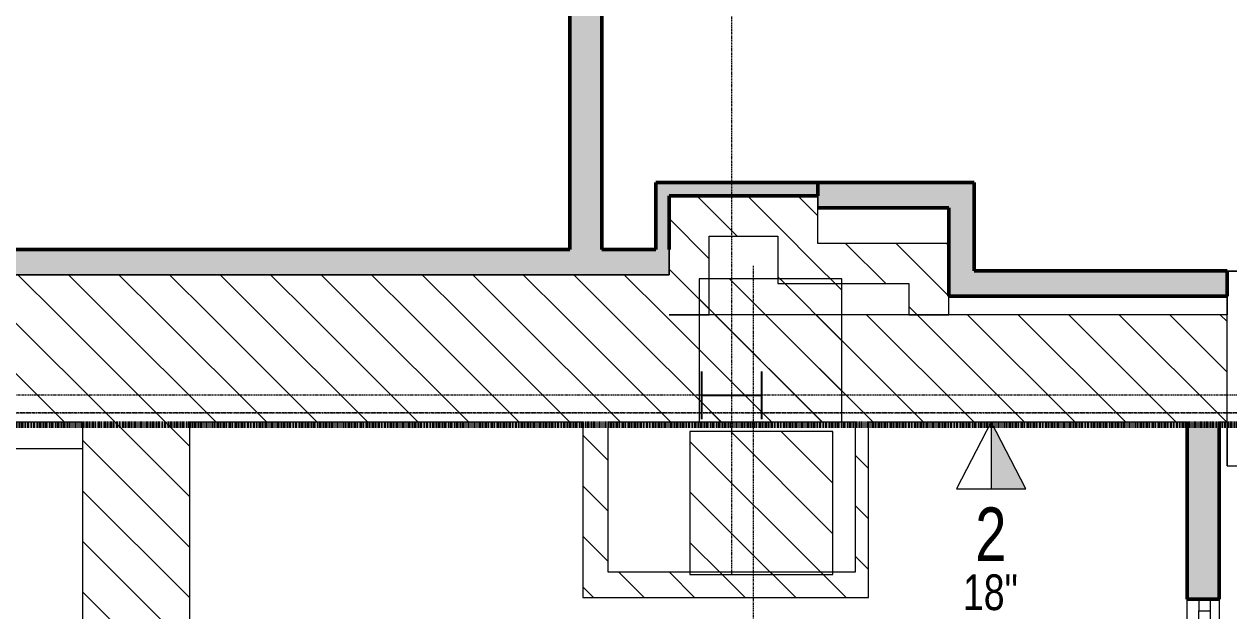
# Model space of a CAD drawing. Header units: inches. Extents: x -1205 to 1409, y -1117 to 895.
# Drawn here: x -715.4 to -513.1, y -587.4 to -488.8 of the extents above; entities that cross this region are included whole.
import ezdxf

# ---------------------------------------------------------------- set-up
doc = ezdxf.new("R2010")
doc.units = ezdxf.units.IN
doc.header["$MEASUREMENT"] = 0
for name, pattern in [('Double Dash 3_8_', [1, 0.375, -0.125, 0.125, -0.125, 0.125, -0.125]), ('Double Dash 3_8__2_', [1, 0.375, -0.125, 0.125, -0.125, 0.125, -0.125]), ('Grid Line 1_4_', [0.4375, 0.25, -0.0625, 0.0625, -0.0625])]:
    doc.linetypes.add(name, pattern=pattern)
for name, color, linetype, lineweight in [('A-ANNO-NOTE', 131, 'Continuous', 9), ('A-DETL', 90, 'Continuous', 13), ('A-DETL-GENF', 92, 'Continuous', 13), ('A-DOOR', 31, 'Continuous', 13), ('A-GLAZ-CWMG', 51, 'Continuous', 9), ('A-ROOF', 132, 'Continuous', 13), ('A-WALL', 113, 'Continuous', 13), ('A-WALL-PATT', 111, 'Continuous', 13), ('C-PROP-LINE', 91, 'Double Dash 3_8_', 20), ('I-WALL', 2, 'Continuous', 13), ('S-COLS', 52, 'Continuous', 13), ('S-COLS-SYMB', 171, 'Continuous', 20), ('S-GRID', 1, 'Continuous', 9)]:
    doc.layers.add(name, color=color, linetype=linetype, lineweight=lineweight)
doc.styles.add('Arial_1', font='arial.ttf', dxfattribs={"width": 0.75, "height": 9})
doc.styles.add('Arial_2', font='arial.ttf', dxfattribs={"width": 0.75, "height": 6})
pattern_1 = [(135, (0, 0), (-4.24264, -4.24264), [])]

# ---------------------------------------------------------------- blocks, each defined once
blk = doc.blocks.new('Door-Accordion-Won-Door-FireGuard-Flat_20-60-90-180 - Door-Accordion-Won-Door-FireGuard-Flat_180-3244034-8TH FLOOR TELECOM PLAN')
at = {"layer": 'A-DETL-GENF', "color": 53, "lineweight": 9}
for p, q in [((-58.32, -16.38), (-58.32, 16.37)), ((-58.32, 16.37), (-32.94, 16.37)), ((-58.32, -16.38), (-32.94, -16.38))]:
    blk.add_line(p, q, dxfattribs=at)
at = {"layer": 'A-DOOR', "color": 253}
for p, q in [((-42.82, 16.37), (-58.32, 16.37)), ((-58.32, 12.12), (-58.32, 9)), ((-58.32, -9), (-58.32, -16.38)), ((-58.32, -16.38), (-32.94, -16.38))]:
    blk.add_line(p, q, dxfattribs=at)
blk = doc.blocks.new('Rectangular Mullion - 2_ x 2_ Office Front-3247738-8TH FLOOR TELECOM PLAN')
at = {"layer": 'A-GLAZ-CWMG', "color": 53}
for p, q in [((-518.16, -624.37), (-518.16, -587.37)), ((-516.16, -624.37), (-516.16, -587.37))]:
    blk.add_line(p, q, dxfattribs=at)
blk = doc.blocks.new('Rectangular Mullion - 2_ x 2_ Office Front-4079521-8TH FLOOR TELECOM PLAN')
at = {"layer": 'A-GLAZ-CWMG', "color": 133, "lineweight": 20}
for p, q in [((0, 1), (-2, 1)), ((-2, 1), (-2, -1)), ((0, -1), (0, 1)), ((-2, -1), (0, -1))]:
    blk.add_line(p, q, dxfattribs=at)
blk = doc.blocks.new('Family - ___-850868-8TH FLOOR TELECOM PLAN')
at = {"layer": 'C-PROP-LINE', "color": 133, "linetype": 'Double Dash 3_8__2_'}
blk.add_line((-889.89, -554.08), (389.27, -554.08), dxfattribs=at)
blk = doc.blocks.new('Family - ___-851313-8TH FLOOR TELECOM PLAN')
at = {"layer": 'C-PROP-LINE', "color": 133, "linetype": 'Double Dash 3_8__2_'}
blk.add_line((389.27, -554.08), (-889.89, -554.08), dxfattribs=at)
blk = doc.blocks.new('18433_1 - AEO NY - CENTRAL_rvt-1-8TH FLOOR TELECOM PLAN')
at = {"layer": 'A-WALL-PATT'}
for points in [[(-618.39, -526.62), (-618.39, -224.12), (-623.76, -224.12), (-623.76, -526.62)], [(-582.1, -517.62), (-582.1, -515.37), (-609.35, -515.37), (-609.35, -517.62), (-607.1, -517.62)], [(-560.1, -519.62), (-555.85, -519.62), (-555.85, -515.37), (-582.1, -515.37), (-582.1, -519.62), (-572.74, -519.62)], [(-607.1, -526.62), (-607.1, -517.62), (-609.35, -517.62), (-609.35, -526.62)], [(-555.85, -534.49), (-555.85, -519.62), (-560.1, -519.62), (-560.1, -534.49)], [(-607.1, -530.87), (-607.1, -526.62), (-851.41, -526.62), (-851.41, -530.87), (-749.53, -530.87)], [(-513.41, -534.49), (-513.41, -530.24), (-555.85, -530.24), (-555.85, -534.49)]]:
    blk.add_hatch(color=253, dxfattribs=at).paths.add_polyline_path(points, flags=0)
at = {"layer": 'A-WALL-PATT', "lineweight": 9}
h = blk.add_hatch(dxfattribs=at)
h.set_pattern_fill('FP_1', color=53, style=0, pattern_type=2)
h.set_pattern_definition(pattern_1)
h.paths.add_polyline_path([(-600.35, -537.62), (-600.35, -517.62), (-607.1, -517.62), (-607.1, -537.62)], flags=0)
h = blk.add_hatch(dxfattribs=at)
h.set_pattern_fill('FP_1', color=53, style=0, pattern_type=2)
h.set_pattern_definition(pattern_1)
h.paths.add_polyline_path([(-588.85, -524.37), (-588.85, -517.62), (-600.35, -517.62), (-600.35, -524.37)], flags=0)
h = blk.add_hatch(dxfattribs=at)
h.set_pattern_fill('FP_1', color=53, style=0, pattern_type=2)
h.set_pattern_definition(pattern_1)
h.paths.add_polyline_path([(-582.1, -532.37), (-582.1, -517.62), (-588.85, -517.62), (-588.85, -532.37)], flags=0)
h = blk.add_hatch(dxfattribs=at)
h.set_pattern_fill('FP_1', color=53, style=0, pattern_type=2)
h.set_pattern_definition(pattern_1)
h.paths.add_polyline_path([(-566.85, -532.37), (-566.85, -525.62), (-582.1, -525.62), (-582.1, -532.37), (-572.74, -532.37)], flags=0)
h = blk.add_hatch(dxfattribs=at)
h.set_pattern_fill('FP_1', color=53, style=0, pattern_type=2)
h.set_pattern_definition(pattern_1)
h.paths.add_polyline_path([(-560.1, -537.62), (-560.1, -525.62), (-566.85, -525.62), (-566.85, -537.62)], flags=0)
h = blk.add_hatch(dxfattribs=at)
h.set_pattern_fill('FP_1', color=53, style=0, pattern_type=2)
h.set_pattern_definition(pattern_1)
h.paths.add_polyline_path([(-607.1, -537.62), (-607.1, -530.87), (-852.6, -530.87), (-852.6, -537.62), (-749.53, -537.62)], flags=0)
h = blk.add_hatch(dxfattribs=at)
h.set_pattern_fill('FP_1', color=53, style=0, pattern_type=2)
h.set_pattern_definition(pattern_1)
h.paths.add_polyline_path([(99.52, -555.62), (99.52, -537.62), (-361.03, -537.62), (-361.03, -555.62), (46.01, -555.62)], flags=0)
h.paths.add_polyline_path([(-514.73, -555.62), (-513.41, -555.62), (-513.41, -537.62), (-853.35, -537.62), (-853.35, -555.62), (-520.1, -555.62)], flags=0)
h = blk.add_hatch(dxfattribs=at)
h.set_pattern_fill('FP_1', color=53, style=0, pattern_type=2)
h.set_pattern_definition(pattern_1)
h.paths.add_polyline_path([(-705.6, -1042.12), (-687.6, -1042.12), (-687.6, -979.37), (-705.6, -979.37), (-705.6, -1030.63)], flags=0)
h.paths.add_polyline_path([(-687.6, -910.87), (-687.6, -893.37), (-705.6, -893.37), (-705.6, -910.87)], flags=0)
h.paths.add_polyline_path([(-705.6, -858.87), (-687.6, -858.87), (-687.6, -841.37), (-705.6, -841.37)], flags=0)
h.paths.add_polyline_path([(-705.6, -772.87), (-687.6, -772.87), (-687.6, -755.37), (-705.6, -755.37)], flags=0)
h.paths.add_polyline_path([(-687.6, -720.87), (-687.6, -703.37), (-705.6, -703.37), (-705.6, -720.87), (-705.34, -720.87)], flags=0)
h.paths.add_polyline_path([(-705.6, -634.87), (-687.6, -634.87), (-687.6, -555.62), (-705.6, -555.62)], flags=0)
h = blk.add_hatch(dxfattribs=at)
h.set_pattern_fill('FP_1', color=53, style=0, pattern_type=2)
h.set_pattern_definition(pattern_1)
h.paths.add_polyline_path([(-617.35, -585.12), (-617.35, -555.62), (-621.6, -555.62), (-621.6, -585.12)], flags=0)
h = blk.add_hatch(dxfattribs=at)
h.set_pattern_fill('FP_1', color=53, style=0, pattern_type=2)
h.set_pattern_definition(pattern_1)
h.paths.add_polyline_path([(-573.6, -580.87), (-573.6, -555.62), (-575.85, -555.62), (-575.85, -580.87)], flags=0)
at = {"layer": 'A-WALL-PATT', "lineweight": 5}
h = blk.add_hatch(color=9, dxfattribs=at)
h.paths.add_polyline_path([(-514.73, -1039.87), (-514.73, -1026.12), (-520.1, -1026.12), (-520.1, -1039.87)], flags=0)
h.paths.add_polyline_path([(-514.73, -910.87), (-514.73, -905.49), (-520.1, -905.49), (-520.1, -910.87)], flags=0)
h.paths.add_polyline_path([(-517.5, -708.74), (-514.73, -708.74), (-514.73, -703.37), (-520.1, -703.37), (-520.1, -708.74)], flags=0)
h.paths.add_polyline_path([(-514.73, -585.37), (-514.73, -555.62), (-520.1, -555.62), (-520.1, -585.37)], flags=0)
at = {"layer": 'A-WALL-PATT', "lineweight": 9}
h = blk.add_hatch(dxfattribs=at)
h.set_pattern_fill('FP_1', color=53, style=0, pattern_type=2)
h.set_pattern_definition(pattern_1)
h.paths.add_polyline_path([(-573.6, -585.12), (-573.6, -580.87), (-617.35, -580.87), (-617.35, -585.12)], flags=0)
at = {"layer": 'S-COLS', "lineweight": 9}
h = blk.add_hatch(dxfattribs=at)
h.set_pattern_fill('FP_1', color=53, style=0, pattern_type=2)
h.set_pattern_definition(pattern_1)
h.paths.add_polyline_path([(-578.07, -555.57), (-578.07, -531.57), (-602.07, -531.57), (-602.07, -555.57)], flags=0)
h = blk.add_hatch(dxfattribs=at)
h.set_pattern_fill('FP_1', color=53, style=0, pattern_type=2)
h.set_pattern_definition(pattern_1)
h.paths.add_polyline_path([(-579.6, -581.24), (-579.6, -557.24), (-603.6, -557.24), (-603.6, -581.24)], flags=0)
at = {"layer": 'A-ROOF', "color": 53, "lineweight": 9}
blk.add_line((-705.6, -560.12), (-805.6, -560.12), dxfattribs=at)
at = {"layer": 'A-WALL', "color": 133, "lineweight": 20}
for p, q in [((-600.35, -517.62), (-607.1, -517.62)), ((-607.1, -517.62), (-607.1, -526.62)), ((-588.85, -517.62), (-600.35, -517.62)), ((-582.1, -517.62), (-588.85, -517.62)), ((-582.1, -525.62), (-582.1, -519.62)), ((-600.35, -537.62), (-600.35, -524.37)), ((-600.35, -524.37), (-588.85, -524.37)), ((-588.85, -524.37), (-588.85, -532.37)), ((-566.85, -525.62), (-582.1, -525.62)), ((-560.1, -525.62), (-566.85, -525.62)), ((-560.1, -537.62), (-560.1, -525.62)), ((-588.85, -532.37), (-582.1, -532.37)), ((-582.1, -532.37), (-566.85, -532.37)), ((-566.85, -532.37), (-566.85, -537.62)), ((-566.85, -537.62), (-607.1, -537.62)), ((-607.1, -537.62), (-600.35, -537.62)), ((-513.41, -537.62), (-560.1, -537.62)), ((-513.41, -555.62), (-513.41, -537.62)), ((-853.35, -555.62), (-705.6, -555.62)), ((-705.6, -555.62), (-705.6, -634.87)), ((-687.6, -634.87), (-687.6, -555.62)), ((-687.6, -555.62), (-621.6, -555.62)), ((-617.35, -555.62), (-575.85, -555.62)), ((-573.6, -555.62), (-520.1, -555.62)), ((-514.73, -555.62), (-513.41, -555.62))]:
    blk.add_line(p, q, dxfattribs=at)
at = {"layer": 'A-WALL', "color": 253}
for p, q in [((-582.1, -517.62), (-582.1, -519.62)), ((-582.1, -519.62), (-582.1, -517.62)), ((-607.1, -530.87), (-607.1, -526.62)), ((-607.1, -526.62), (-607.1, -530.87)), ((-851.41, -530.87), (-607.1, -530.87)), ((-607.1, -530.87), (-851.41, -530.87)), ((-560.1, -537.62), (-566.85, -537.62)), ((-566.85, -537.62), (-560.1, -537.62))]:
    blk.add_line(p, q, dxfattribs=at)
at = {"layer": 'I-WALL', "color": 213, "lineweight": 50}
for p, q in [((-623.76, -224.12), (-623.76, -526.62)), ((-618.39, -526.62), (-618.39, -224.12)), ((-582.1, -515.37), (-609.35, -515.37)), ((-609.35, -515.37), (-609.35, -517.62)), ((-555.85, -515.37), (-582.1, -515.37)), ((-582.1, -515.37), (-582.1, -517.62)), ((-582.1, -517.62), (-582.1, -515.37)), ((-555.85, -519.62), (-555.85, -515.37)), ((-609.35, -517.62), (-609.35, -526.62)), ((-607.1, -517.62), (-582.1, -517.62)), ((-607.1, -526.62), (-607.1, -517.62)), ((-582.1, -519.62), (-560.1, -519.62)), ((-560.1, -519.62), (-560.1, -534.49)), ((-555.85, -530.24), (-555.85, -519.62)), ((-623.76, -526.62), (-849.16, -526.62)), ((-609.35, -526.62), (-618.39, -526.62)), ((-513.41, -530.24), (-555.85, -530.24)), ((-513.41, -534.49), (-513.41, -530.24)), ((-560.1, -534.49), (-555.85, -534.49)), ((-555.85, -534.49), (-513.41, -534.49)), ((-520.1, -555.62), (-520.1, -585.37)), ((-514.73, -585.37), (-514.73, -555.62)), ((-520.1, -585.37), (-514.73, -585.37))]:
    blk.add_line(p, q, dxfattribs=at)
at = {"layer": 'I-WALL', "color": 133, "lineweight": 20}
for p, q in [((-621.6, -555.62), (-621.6, -585.12)), ((-617.35, -580.87), (-617.35, -555.62)), ((-575.85, -555.62), (-575.85, -580.87)), ((-573.6, -580.87), (-573.6, -555.62)), ((-575.85, -580.87), (-617.35, -580.87)), ((-573.6, -585.12), (-573.6, -580.87)), ((-621.6, -585.12), (-617.35, -585.12)), ((-617.35, -585.12), (-573.6, -585.12))]:
    blk.add_line(p, q, dxfattribs=at)
at = {"layer": 'I-WALL', "color": 253}
for p, q in [((-520.1, -703.37), (-520.1, -585.37)), ((-514.73, -585.37), (-514.73, -703.37))]:
    blk.add_line(p, q, dxfattribs=at)
at = {"layer": 'S-COLS', "color": 133, "lineweight": 20}
for p, q in [((-578.07, -531.57), (-602.07, -531.57)), ((-602.07, -531.57), (-602.07, -555.57)), ((-578.07, -555.57), (-578.07, -531.57)), ((-602.07, -555.57), (-578.07, -555.57)), ((-579.6, -557.24), (-603.6, -557.24)), ((-603.6, -557.24), (-603.6, -581.24)), ((-579.6, -581.24), (-579.6, -557.24)), ((-603.6, -581.24), (-579.6, -581.24))]:
    blk.add_line(p, q, dxfattribs=at)
at = {"layer": 'S-GRID', "linetype": 'Grid Line 1_4_'}
for p, q in [((-596.57, -581.24), (-596.57, 870.85)), ((-592.98, -529.37), (-592.98, -1087.29)), ((444.9, -551.12), (-904.42, -551.12))]:
    blk.add_line(p, q, dxfattribs=at)
at = {"color": 133, "linetype": 'Double Dash 3_8__2_', "lineweight": 20}
for name in ['Family - ___-850868-8TH FLOOR TELECOM PLAN', 'Family - ___-851313-8TH FLOOR TELECOM PLAN']:
    blk.add_blockref(name, (0, 0), dxfattribs=at)
at = {"color": 53, "lineweight": 9}
for name, p in [('Door-Accordion-Won-Door-FireGuard-Flat_20-60-90-180 - Door-Accordion-Won-Door-FireGuard-Flat_180-3244034-8TH FLOOR TELECOM PLAN', (-455.09, -546.62)), ('Rectangular Mullion - 2_ x 2_ Office Front-3247738-8TH FLOOR TELECOM PLAN', (0, 0))]:
    blk.add_blockref(name, p, dxfattribs=at)
at = {"color": 53, "lineweight": 9, "rotation": 90.00000000000007}
blk.add_blockref('Rectangular Mullion - 2_ x 2_ Office Front-4079521-8TH FLOOR TELECOM PLAN', (-517.16, -585.37), dxfattribs=at)
blk = doc.blocks.new('W-Wide Flange-Column - W10X49-823309-8TH FLOOR TELECOM PLAN')
at = {"layer": 'S-COLS-SYMB', "color": 63, "lineweight": 25}
for p, q in [((-4.01, 5.05), (4.01, 5.05)), ((0, 5.05), (0, -5.05)), ((-4.01, -5.05), (4.01, -5.05))]:
    blk.add_line(p, q, dxfattribs=at)
blk = doc.blocks.new('5649_structural model_2019_rvt-1-8TH FLOOR TELECOM PLAN')
at = {"color": 123, "lineweight": 13, "rotation": 89.9999999999999}
blk.add_blockref('W-Wide Flange-Column - W10X49-823309-8TH FLOOR TELECOM PLAN', (-596.57, -551.12), dxfattribs=at)

msp = doc.modelspace()

# ---------------------------------------------------------------- block references
at = {"lineweight": 5}
msp.add_blockref('18433_1 - AEO NY - CENTRAL_rvt-1-8TH FLOOR TELECOM PLAN', (0, 0), dxfattribs=at)

# ---------------------------------------------------------------- next in the draw order: hatches: boundary and pattern name
at = {"layer": 'A-ANNO-NOTE'}
msp.add_hatch(color=256, dxfattribs=at).paths.add_polyline_path([(-547.22, -566.87), (-553.03, -555.62), (-553.03, -566.87)], flags=0)

# ---------------------------------------------------------------- next in the draw order: linework, layer by layer
at = {"layer": 'A-ANNO-NOTE', "lineweight": 20}
for p, q in [((-553.03, -555.62), (-558.83, -566.87)), ((-547.22, -566.87), (-553.03, -555.62)), ((-558.83, -566.87), (-547.22, -566.87))]:
    msp.add_line(p, q, dxfattribs=at)
at = {"layer": 'A-ANNO-NOTE'}
for p, q in [((-553.03, -555.62), (-553.03, -566.87)), ((-547.22, -566.87), (-553.03, -555.62)), ((-553.03, -566.87), (-547.22, -566.87))]:
    msp.add_line(p, q, dxfattribs=at)
at = {"layer": 'A-DETL', "linetype": 'Double Dash 3_8_', "lineweight": 140}
msp.add_line((304.4, -556.12), (-896.85, -556.12), dxfattribs=at)

# ---------------------------------------------------------------- next in the draw order: block references
at = {"lineweight": 5}
msp.add_blockref('5649_structural model_2019_rvt-1-8TH FLOOR TELECOM PLAN', (0, 0), dxfattribs=at)

# ---------------------------------------------------------------- next in the draw order: texts
at = {"layer": 'A-ANNO-NOTE', "attachment_point": 1}
for s, insert, char_height, width, style in [('2', (-555.69, -569.98), 9, 6.363, 'Arial_1'), ('18"', (-557.76, -581.23), 6, 11.3625, 'Arial_2')]:
    msp.add_mtext(s, dxfattribs=dict(at, insert=insert, char_height=char_height, width=width, style=style))

doc.saveas('drawing.dxf')
